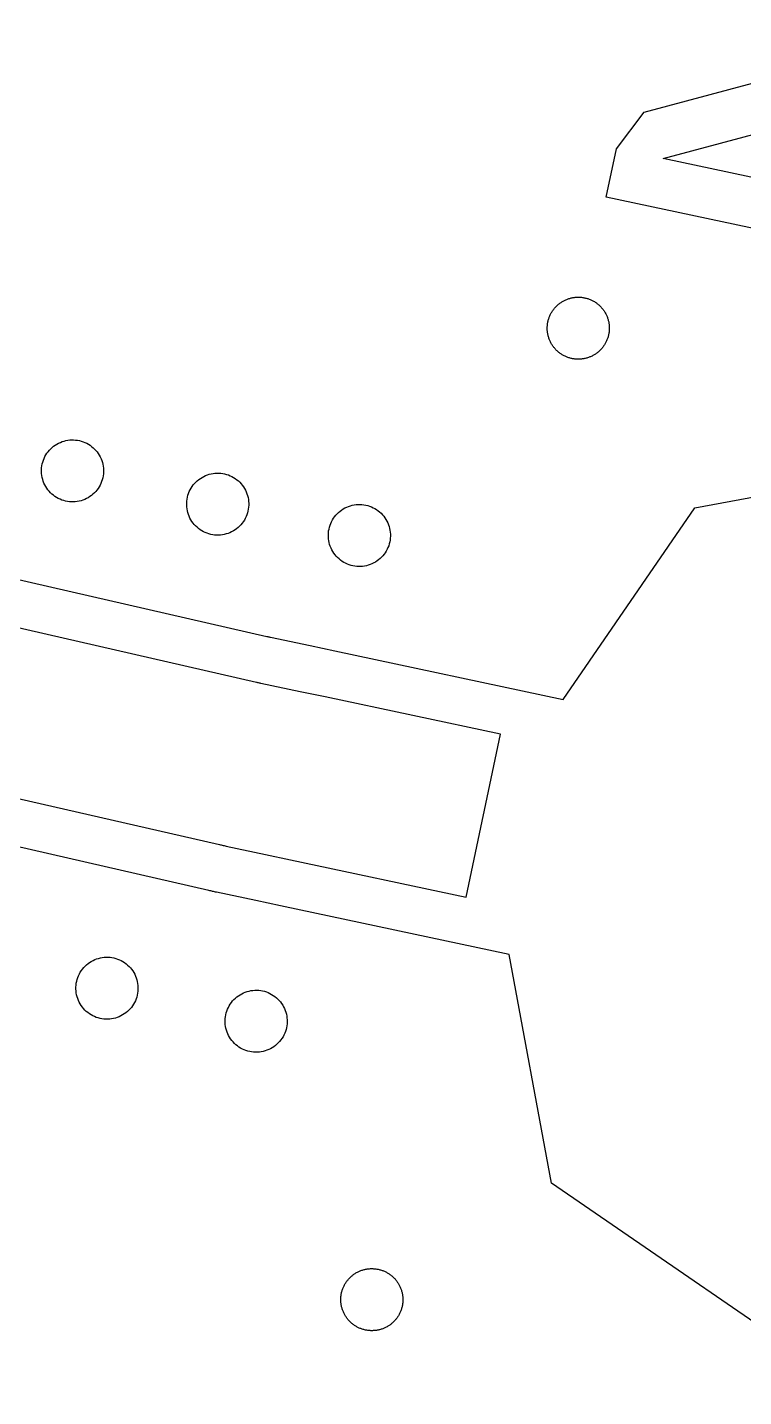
# Model space of a CAD drawing. Extents: x -16500 to 16500, y -16500 to 38576.
# Drawn here: x 7831 to 10717, y -5037 to 478 of the extents above; entities that cross this region are included whole.
import ezdxf

# ---------------------------------------------------------------- set-up
doc = ezdxf.new("R2010")
doc.units = 0
doc.header["$MEASUREMENT"] = 0
doc.layers.add('Top', color=1, linetype='Continuous')
doc.layers.add('Vias', color=60, linetype='Continuous')

msp = doc.modelspace()

# ---------------------------------------------------------------- linework, layer by layer
at = {"layer": 'Top', "linetype": 'Continuous'}
for points in [[(-996.153, -14839.727), (-50.907, -10392.695), (1169.063, -14945.686), (6460.405, -13527.876), (5291.342, -9164.874), (8626.703, -12500.234), (12500.234, -8626.703), (9290.552, -5417.022), (13700.786, -6354.446), (14839.726, -996.153), (10392.694, -50.907), (14945.686, 1169.063), (13527.876, 6460.405), (9164.874, 5291.342), (12500.234, 8626.703), (8626.703, 12500.234), (5417.018, 9290.548), (6354.411, 13700.848), (996.107, 14839.735), (50.906, 10392.699), (-1169.063, 14945.686)], [(-1150.2, -14602.515), (-206.489, -10162.703), (-10.859, -10204.285), (135.705, -10316.4), (1310.485, -14700.737), (6215.456, -13386.454), (5040.676, -9002.117), (5233.862, -8950.353), (5417.145, -9007.834), (8626.703, -12217.392), (12217.391, -8626.703), (9007.833, -5417.146), (9106.927, -5173.523), (13546.739, -6117.234), (14602.514, -1150.2), (10162.702, -206.489), (10204.285, -10.86), (10316.4, 135.705), (14700.737, 1310.485)]]:
    msp.add_lwpolyline(points, dxfattribs=at)
at = {"layer": 'Top'}
for points in [[(6880.56, -1536.509), (8796.632, -1974.995), (8799.585, -1975.666), (8802.541, -1976.328), (8805.498, -1976.98), (8808.458, -1977.624), (8811.42, -1978.258), (8970.025, -2011.971), (9070.025, -2033.227), (9989.936, -2228.76), (10520.35, -1457.003), (11999.864, -1182.791)], [(6688.712, -2374.837), (8604.783, -2813.323), (8608.754, -2814.227), (8612.726, -2815.122), (8616.7, -2816.008), (8620.676, -2816.886), (8624.654, -2817.754), (8628.634, -2818.614), (8632.616, -2819.465), (8791.221, -2853.178), (8891.221, -2874.434), (9598.421, -3024.754), (9737.722, -2369.395), (9030.522, -2219.075), (8930.521, -2197.819), (8771.917, -2164.106), (8768.967, -2163.475), (8766.02, -2162.837), (8763.074, -2162.191), (8760.13, -2161.537), (8757.187, -2160.876), (8754.246, -2160.207), (6838.175, -1721.721)], [(8851.717, -3060.281), (8751.717, -3039.026), (8593.112, -3005.313), (8589.267, -3004.492), (8585.424, -3003.663), (8581.582, -3002.827), (8577.742, -3001.984), (8573.904, -3001.133), (8570.067, -3000.274), (8566.232, -2999.408), (8562.398, -2998.535), (6646.327, -2560.049)], [(11182.356, -5028.867), (9942.284, -4176.589), (9771.628, -3255.815), (8851.717, -3060.281)]]:
    msp.add_lwpolyline(points, dxfattribs=at)
at = {"layer": 'Vias'}
for points in [[(10050.209, -858.71), (10046.991, -858.657), (10043.775, -858.522), (10040.563, -858.304), (10037.359, -858.003), (10034.163, -857.62), (10030.978, -857.155), (10027.806, -856.607), (10024.649, -855.979), (10021.51, -855.269), (10018.389, -854.479), (10015.291, -853.608), (10012.215, -852.659), (10009.165, -851.63), (10006.143, -850.523), (10003.15, -849.339), (10000.188, -848.077), (9997.26, -846.741), (9994.368, -845.329), (9991.513, -843.843), (9988.697, -842.284), (9985.922, -840.653), (9983.189, -838.951), (9980.502, -837.18), (9977.861, -835.34), (9975.269, -833.432), (9972.726, -831.458), (9970.235, -829.42), (9967.797, -827.318), (9965.415, -825.154), (9963.088, -822.929), (9960.82, -820.646), (9958.612, -818.304), (9956.464, -815.907), (9954.379, -813.455), (9952.357, -810.95), (9950.401, -808.393), (9948.512, -805.788), (9946.69, -803.134), (9944.937, -800.435), (9943.254, -797.691), (9941.642, -794.905), (9940.102, -792.078), (9938.636, -789.213), (9937.244, -786.311), (9935.927, -783.374), (9934.687, -780.404), (9933.523, -777.403), (9932.437, -774.373), (9931.429, -771.316), (9930.5, -768.234), (9929.651, -765.129), (9928.882, -762.004), (9928.194, -758.859), (9927.587, -755.698), (9927.062, -752.523), (9926.618, -749.334), (9926.257, -746.136), (9925.979, -742.929), (9925.783, -739.717), (9925.669, -736.5), (9925.639, -733.281), (9925.691, -730.063), (9925.827, -726.847), (9926.045, -723.636), (9926.346, -720.431), (9926.729, -717.235), (9927.194, -714.05), (9927.741, -710.878), (9928.37, -707.721), (9929.079, -704.582), (9929.87, -701.462), (9930.74, -698.363), (9931.69, -695.287), (9932.719, -692.238), (9933.826, -689.215), (9935.01, -686.222), (9936.271, -683.261), (9937.608, -680.333), (9939.02, -677.44), (9940.506, -674.585), (9942.065, -671.769), (9943.695, -668.994), (9945.397, -666.262), (9947.169, -663.574), (9949.009, -660.933), (9950.916, -658.341), (9952.89, -655.798), (9954.929, -653.307), (9957.031, -650.87), (9959.195, -648.487), (9961.419, -646.161), (9963.703, -643.892), (9966.044, -641.684), (9968.442, -639.536), (9970.894, -637.451), (9973.399, -635.43), (9975.955, -633.474), (9978.561, -631.584), (9981.214, -629.762), (9983.914, -628.009), (9986.657, -626.326), (9989.444, -624.714), (9992.27, -623.175), (9995.136, -621.708), (9998.038, -620.316), (10000.975, -619), (10003.945, -617.759), (10006.946, -616.595), (10009.976, -615.509), (10013.033, -614.501), (10016.115, -613.572), (10019.22, -612.723), (10022.345, -611.955), (10025.489, -611.266), (10028.65, -610.659), (10031.826, -610.134), (10035.014, -609.691), (10038.213, -609.33), (10041.419, -609.051), (10044.632, -608.855), (10047.849, -608.742), (10051.067, -608.711), (10054.286, -608.764), (10057.502, -608.899), (10060.713, -609.117), (10063.918, -609.418), (10067.114, -609.801), (10070.298, -610.266), (10073.47, -610.813), (10076.627, -611.442), (10079.767, -612.152), (10082.887, -612.942), (10085.986, -613.812), (10089.061, -614.762), (10092.111, -615.791), (10095.134, -616.898), (10098.126, -618.082), (10101.088, -619.343), (10104.016, -620.68), (10106.908, -622.092), (10109.764, -623.578), (10112.58, -625.137), (10115.355, -626.768), (10118.087, -628.469), (10120.774, -630.241), (10123.415, -632.081), (10126.008, -633.989), (10128.55, -635.962), (10131.041, -638.001), (10133.479, -640.103), (10135.862, -642.267), (10138.188, -644.491), (10140.456, -646.775), (10142.665, -649.117), (10144.812, -651.514), (10146.898, -653.966), (10148.919, -656.471), (10150.875, -659.027), (10152.765, -661.633), (10154.587, -664.286), (10156.34, -666.986), (10158.023, -669.73), (10159.635, -672.516), (10161.174, -675.342), (10162.64, -678.208), (10164.032, -681.11), (10165.349, -684.047), (10166.59, -687.017), (10167.753, -690.018), (10168.84, -693.048), (10169.847, -696.105), (10170.776, -699.187), (10171.625, -702.292), (10172.394, -705.417), (10173.082, -708.562), (10173.689, -711.723), (10174.214, -714.898), (10174.658, -718.086), (10175.019, -721.285), (10175.298, -724.491), (10175.494, -727.704), (10175.607, -730.921), (10175.637, -734.14), (10175.585, -737.358), (10175.45, -740.574), (10175.232, -743.785), (10174.931, -746.99), (10174.548, -750.186), (10174.082, -753.371), (10173.535, -756.543), (10172.907, -759.699), (10172.197, -762.839), (10171.407, -765.959), (10170.536, -769.058), (10169.586, -772.133), (10168.558, -775.183), (10167.451, -778.206), (10166.266, -781.199), (10165.005, -784.16), (10163.668, -787.088), (10162.257, -789.981), (10160.771, -792.836), (10159.212, -795.652), (10157.581, -798.427), (10155.879, -801.159), (10154.108, -803.847), (10152.267, -806.487), (10150.36, -809.08), (10148.386, -811.623), (10146.348, -814.114), (10144.246, -816.551), (10142.082, -818.934), (10139.857, -821.26), (10137.573, -823.528), (10135.232, -825.737), (10132.834, -827.885), (10130.382, -829.97), (10127.877, -831.991), (10125.321, -833.947), (10122.716, -835.837), (10120.062, -837.659), (10117.363, -839.412), (10114.619, -841.095), (10111.833, -842.707), (10109.006, -844.246), (10106.141, -845.713), (10103.238, -847.104), (10100.301, -848.421), (10097.331, -849.662), (10094.33, -850.826), (10091.3, -851.912), (10088.243, -852.92), (10085.162, -853.848), (10082.057, -854.697), (10078.931, -855.466), (10075.787, -856.154), (10072.626, -856.761), (10069.45, -857.287), (10066.262, -857.73), (10063.064, -858.091), (10059.857, -858.37), (10056.644, -858.566), (10053.428, -858.679)], [(8016.56, -1433.401), (8008.707, -1433.362), (8000.873, -1432.829), (7993.087, -1431.805), (7985.381, -1430.295), (7977.785, -1428.304), (7970.329, -1425.839), (7963.042, -1422.911), (7955.954, -1419.532), (7949.092, -1415.714), (7942.483, -1411.473), (7936.154, -1406.825), (7930.128, -1401.789), (7924.431, -1396.385), (7919.085, -1390.633), (7914.11, -1384.557), (7909.527, -1378.181), (7905.353, -1371.53), (7901.604, -1364.629), (7898.297, -1357.507), (7895.443, -1350.191), (7893.054, -1342.711), (7891.14, -1335.095), (7889.708, -1327.374), (7888.763, -1319.578), (7888.309, -1311.739), (7888.349, -1303.886), (7888.882, -1296.052), (7889.905, -1288.266), (7891.416, -1280.56), (7893.407, -1272.964), (7895.872, -1265.508), (7898.799, -1258.221), (7902.179, -1251.133), (7905.997, -1244.271), (7910.238, -1237.662), (7914.886, -1231.333), (7919.922, -1225.307), (7925.326, -1219.61), (7931.078, -1214.264), (7937.153, -1209.289), (7943.53, -1204.705), (7950.181, -1200.531), (7957.082, -1196.783), (7964.204, -1193.476), (7971.52, -1190.622), (7979, -1188.233), (7986.616, -1186.319), (7994.337, -1184.886), (8002.132, -1183.942), (8009.972, -1183.488), (8017.825, -1183.528), (8025.659, -1184.061), (8033.445, -1185.084), (8041.151, -1186.595), (8048.747, -1188.586), (8056.203, -1191.051), (8063.489, -1193.978), (8070.578, -1197.358), (8077.44, -1201.176), (8084.049, -1205.417), (8090.378, -1210.065), (8096.403, -1215.101), (8102.101, -1220.505), (8107.447, -1226.257), (8112.422, -1232.332), (8117.005, -1238.709), (8121.179, -1245.36), (8124.928, -1252.26), (8128.235, -1259.383), (8131.089, -1266.698), (8133.478, -1274.179), (8135.392, -1281.795), (8136.824, -1289.516), (8137.769, -1297.311), (8138.223, -1305.151), (8138.183, -1313.004), (8137.65, -1320.838), (8136.626, -1328.624), (8135.116, -1336.33), (8133.125, -1343.926), (8130.66, -1351.382), (8127.733, -1358.668), (8124.353, -1365.757), (8120.535, -1372.619), (8116.294, -1379.228), (8111.646, -1385.557), (8106.61, -1391.582), (8101.206, -1397.279), (8095.454, -1402.626), (8089.378, -1407.601), (8083.002, -1412.184), (8076.351, -1416.358), (8069.45, -1420.106), (8062.328, -1423.414), (8055.012, -1426.268), (8047.532, -1428.657), (8039.916, -1430.571), (8032.195, -1432.003), (8024.4, -1432.948)], [(8601.44, -1567.249), (8593.587, -1567.21), (8585.753, -1566.677), (8577.967, -1565.653), (8570.261, -1564.143), (8562.665, -1562.152), (8555.209, -1559.687), (8547.922, -1556.759), (8540.834, -1553.38), (8533.972, -1549.562), (8527.363, -1545.321), (8521.034, -1540.673), (8515.008, -1535.637), (8509.311, -1530.233), (8503.965, -1524.481), (8498.99, -1518.405), (8494.407, -1512.029), (8490.233, -1505.378), (8486.484, -1498.477), (8483.177, -1491.355), (8480.323, -1484.039), (8477.934, -1476.559), (8476.02, -1468.943), (8474.588, -1461.222), (8473.643, -1453.426), (8473.189, -1445.587), (8473.229, -1437.734), (8473.762, -1429.9), (8474.785, -1422.114), (8476.296, -1414.408), (8478.287, -1406.812), (8480.752, -1399.356), (8483.679, -1392.069), (8487.059, -1384.981), (8490.877, -1378.119), (8495.118, -1371.51), (8499.766, -1365.181), (8504.802, -1359.155), (8510.206, -1353.458), (8515.958, -1348.112), (8522.033, -1343.137), (8528.41, -1338.553), (8535.061, -1334.379), (8541.962, -1330.631), (8549.084, -1327.324), (8556.4, -1324.47), (8563.88, -1322.081), (8571.496, -1320.167), (8579.217, -1318.734), (8587.012, -1317.79), (8594.852, -1317.336), (8602.705, -1317.376), (8610.539, -1317.909), (8618.325, -1318.932), (8626.031, -1320.443), (8633.627, -1322.434), (8641.083, -1324.899), (8648.369, -1327.826), (8655.458, -1331.206), (8662.32, -1335.024), (8668.929, -1339.265), (8675.258, -1343.913), (8681.283, -1348.949), (8686.981, -1354.353), (8692.327, -1360.105), (8697.302, -1366.18), (8701.885, -1372.557), (8706.059, -1379.208), (8709.808, -1386.108), (8713.115, -1393.231), (8715.969, -1400.546), (8718.358, -1408.027), (8720.272, -1415.643), (8721.704, -1423.364), (8722.649, -1431.159), (8723.103, -1438.999), (8723.063, -1446.852), (8722.53, -1454.686), (8721.506, -1462.472), (8719.996, -1470.178), (8718.005, -1477.774), (8715.54, -1485.23), (8712.613, -1492.516), (8709.233, -1499.605), (8705.415, -1506.467), (8701.174, -1513.076), (8696.526, -1519.405), (8691.49, -1525.43), (8686.086, -1531.127), (8680.334, -1536.474), (8674.258, -1541.449), (8667.882, -1546.032), (8661.231, -1550.206), (8654.33, -1553.954), (8647.208, -1557.262), (8639.892, -1560.116), (8632.412, -1562.505), (8624.796, -1564.419), (8617.075, -1565.851), (8609.28, -1566.796)], [(9166.165, -1693.579), (9158.323, -1693.168), (9150.522, -1692.265), (9142.794, -1690.875), (9135.168, -1689.002), (9127.674, -1686.653), (9120.343, -1683.839), (9113.203, -1680.57), (9106.283, -1676.86), (9099.609, -1672.722), (9093.208, -1668.173), (9087.105, -1663.231), (9081.325, -1657.915), (9075.89, -1652.248), (9070.821, -1646.25), (9066.139, -1639.946), (9061.862, -1633.36), (9058.007, -1626.518), (9054.59, -1619.448), (9051.622, -1612.178), (9049.118, -1604.735), (9047.085, -1597.15), (9045.533, -1589.452), (9044.467, -1581.672), (9043.892, -1573.841), (9043.81, -1565.989), (9044.221, -1558.147), (9045.124, -1550.346), (9046.514, -1542.617), (9048.387, -1534.991), (9050.736, -1527.498), (9053.55, -1520.167), (9056.819, -1513.027), (9060.53, -1506.106), (9064.668, -1499.432), (9069.216, -1493.032), (9074.158, -1486.929), (9079.474, -1481.148), (9085.141, -1475.713), (9091.139, -1470.645), (9097.443, -1465.963), (9104.029, -1461.686), (9110.871, -1457.831), (9117.941, -1454.413), (9125.211, -1451.446), (9132.654, -1448.941), (9140.239, -1446.909), (9147.937, -1445.357), (9155.717, -1444.291), (9163.548, -1443.716), (9171.4, -1443.634), (9179.242, -1444.045), (9187.043, -1444.947), (9194.772, -1446.338), (9202.398, -1448.211), (9209.891, -1450.559), (9217.222, -1453.374), (9224.362, -1456.642), (9231.283, -1460.353), (9237.957, -1464.491), (9244.358, -1469.04), (9250.46, -1473.982), (9256.241, -1479.297), (9261.676, -1484.965), (9266.744, -1490.963), (9271.426, -1497.267), (9275.703, -1503.853), (9279.558, -1510.694), (9282.976, -1517.764), (9285.943, -1525.035), (9288.448, -1532.477), (9290.48, -1540.063), (9292.032, -1547.76), (9293.098, -1555.54), (9293.673, -1563.372), (9293.755, -1571.224), (9293.344, -1579.066), (9292.442, -1586.867), (9291.051, -1594.595), (9289.178, -1602.221), (9286.83, -1609.715), (9284.016, -1617.046), (9280.747, -1624.186), (9277.036, -1631.106), (9272.898, -1637.78), (9268.349, -1644.181), (9263.407, -1650.284), (9258.092, -1656.064), (9252.424, -1661.5), (9246.426, -1666.568), (9240.122, -1671.25), (9233.536, -1675.527), (9226.695, -1679.382), (9219.625, -1682.8), (9212.354, -1685.767), (9204.912, -1688.271), (9197.327, -1690.304), (9189.629, -1691.856), (9181.849, -1692.922), (9174.017, -1693.497)], [(8155.28, -3516.85), (8147.427, -3516.81), (8139.593, -3516.277), (8131.807, -3515.254), (8124.101, -3513.743), (8116.505, -3511.752), (8109.049, -3509.287), (8101.763, -3506.36), (8094.674, -3502.98), (8087.812, -3499.162), (8081.203, -3494.921), (8074.874, -3490.273), (8068.849, -3485.237), (8063.151, -3479.833), (8057.805, -3474.081), (8052.83, -3468.006), (8048.247, -3461.629), (8044.073, -3454.978), (8040.324, -3448.078), (8037.017, -3440.955), (8034.163, -3433.64), (8031.774, -3426.159), (8029.86, -3418.543), (8028.428, -3410.822), (8027.483, -3403.027), (8027.029, -3395.187), (8027.069, -3387.334), (8027.602, -3379.5), (8028.626, -3371.714), (8030.136, -3364.008), (8032.127, -3356.412), (8034.592, -3348.956), (8037.519, -3341.67), (8040.899, -3334.581), (8044.717, -3327.719), (8048.958, -3321.11), (8053.606, -3314.781), (8058.642, -3308.756), (8064.046, -3303.059), (8069.798, -3297.712), (8075.874, -3292.737), (8082.25, -3288.154), (8088.901, -3283.98), (8095.802, -3280.232), (8102.924, -3276.924), (8110.24, -3274.07), (8117.72, -3271.681), (8125.336, -3269.767), (8133.057, -3268.335), (8140.852, -3267.39), (8148.692, -3266.937), (8156.545, -3266.976), (8164.379, -3267.509), (8172.165, -3268.533), (8179.871, -3270.043), (8187.467, -3272.034), (8194.923, -3274.499), (8202.21, -3277.427), (8209.298, -3280.806), (8216.16, -3284.624), (8222.769, -3288.865), (8229.098, -3293.513), (8235.124, -3298.549), (8240.821, -3303.953), (8246.167, -3309.705), (8251.142, -3315.781), (8255.725, -3322.157), (8259.899, -3328.808), (8263.648, -3335.709), (8266.955, -3342.831), (8269.809, -3350.147), (8272.198, -3357.627), (8274.112, -3365.243), (8275.544, -3372.964), (8276.489, -3380.76), (8276.943, -3388.599), (8276.903, -3396.452), (8276.37, -3404.286), (8275.347, -3412.072), (8273.836, -3419.778), (8271.845, -3427.374), (8269.38, -3434.83), (8266.453, -3442.117), (8263.073, -3449.205), (8259.255, -3456.067), (8255.014, -3462.676), (8250.366, -3469.005), (8245.33, -3475.031), (8239.926, -3480.728), (8234.174, -3486.074), (8228.099, -3491.049), (8221.722, -3495.633), (8215.071, -3499.807), (8208.17, -3503.555), (8201.048, -3506.862), (8193.732, -3509.716), (8186.252, -3512.105), (8178.636, -3514.019), (8170.915, -3515.452), (8163.12, -3516.396)], [(8750.342, -3649.874), (8742.5, -3649.463), (8734.699, -3648.561), (8726.97, -3647.17), (8719.344, -3645.297), (8711.851, -3642.949), (8704.52, -3640.134), (8697.38, -3636.866), (8690.459, -3633.155), (8683.785, -3629.017), (8677.384, -3624.468), (8671.282, -3619.526), (8665.501, -3614.211), (8660.066, -3608.543), (8654.998, -3602.545), (8650.316, -3596.241), (8646.039, -3589.655), (8642.184, -3582.814), (8638.766, -3575.744), (8635.799, -3568.473), (8633.294, -3561.031), (8631.262, -3553.445), (8629.71, -3545.748), (8628.644, -3537.968), (8628.069, -3530.136), (8627.987, -3522.284), (8628.398, -3514.442), (8629.3, -3506.641), (8630.691, -3498.913), (8632.564, -3491.287), (8634.912, -3483.793), (8637.726, -3476.462), (8640.995, -3469.322), (8644.706, -3462.402), (8648.844, -3455.728), (8653.393, -3449.327), (8658.335, -3443.224), (8663.65, -3437.444), (8669.318, -3432.008), (8675.316, -3426.94), (8681.62, -3422.258), (8688.206, -3417.981), (8695.047, -3414.126), (8702.117, -3410.708), (8709.388, -3407.741), (8716.83, -3405.237), (8724.415, -3403.204), (8732.113, -3401.652), (8739.893, -3400.586), (8747.725, -3400.011), (8755.577, -3399.929), (8763.419, -3400.34), (8771.22, -3401.243), (8778.948, -3402.633), (8786.574, -3404.506), (8794.068, -3406.855), (8801.399, -3409.669), (8808.539, -3412.938), (8815.459, -3416.648), (8822.133, -3420.786), (8828.534, -3425.335), (8834.637, -3430.277), (8840.417, -3435.593), (8845.852, -3441.26), (8850.921, -3447.258), (8855.603, -3453.562), (8859.88, -3460.148), (8863.735, -3466.99), (8867.152, -3474.06), (8870.12, -3481.33), (8872.624, -3488.773), (8874.657, -3496.358), (8876.209, -3504.056), (8877.275, -3511.836), (8877.85, -3519.667), (8877.932, -3527.519), (8877.521, -3535.361), (8876.618, -3543.162), (8875.228, -3550.891), (8873.355, -3558.517), (8871.006, -3566.01), (8868.192, -3573.341), (8864.923, -3580.481), (8861.212, -3587.402), (8857.074, -3594.076), (8852.526, -3600.476), (8847.584, -3606.579), (8842.268, -3612.36), (8836.601, -3617.795), (8830.603, -3622.863), (8824.299, -3627.545), (8817.713, -3631.822), (8810.871, -3635.677), (8803.801, -3639.095), (8796.531, -3642.062), (8789.088, -3644.567), (8781.503, -3646.599), (8773.805, -3648.151), (8766.025, -3649.217), (8758.194, -3649.792)], [(9218.562, -4771.3), (9215.344, -4771.248), (9212.128, -4771.112), (9208.917, -4770.894), (9205.712, -4770.593), (9202.516, -4770.21), (9199.331, -4769.745), (9196.159, -4769.198), (9193.002, -4768.569), (9189.863, -4767.86), (9186.743, -4767.069), (9183.644, -4766.199), (9180.568, -4765.249), (9177.519, -4764.22), (9174.496, -4763.113), (9171.503, -4761.929), (9168.542, -4760.668), (9165.614, -4759.331), (9162.721, -4757.919), (9159.866, -4756.433), (9157.05, -4754.874), (9154.275, -4753.244), (9151.543, -4751.542), (9148.855, -4749.77), (9146.214, -4747.93), (9143.622, -4746.023), (9141.079, -4744.049), (9138.588, -4742.01), (9136.151, -4739.908), (9133.768, -4737.744), (9131.442, -4735.52), (9129.173, -4733.236), (9126.965, -4730.895), (9124.817, -4728.497), (9122.732, -4726.045), (9120.711, -4723.54), (9118.755, -4720.984), (9116.865, -4718.378), (9115.043, -4715.725), (9113.29, -4713.025), (9111.607, -4710.282), (9109.995, -4707.495), (9108.456, -4704.669), (9106.989, -4701.803), (9105.597, -4698.901), (9104.281, -4695.964), (9103.04, -4692.994), (9101.876, -4689.993), (9100.79, -4686.963), (9099.782, -4683.906), (9098.853, -4680.824), (9098.004, -4677.719), (9097.236, -4674.594), (9096.547, -4671.45), (9095.94, -4668.289), (9095.415, -4665.113), (9094.972, -4661.925), (9094.611, -4658.726), (9094.332, -4655.52), (9094.136, -4652.307), (9094.023, -4649.09), (9093.992, -4645.872), (9094.045, -4642.653), (9094.18, -4639.437), (9094.398, -4636.226), (9094.699, -4633.021), (9095.082, -4629.825), (9095.547, -4626.641), (9096.094, -4623.469), (9096.723, -4620.312), (9097.433, -4617.172), (9098.223, -4614.052), (9099.093, -4610.953), (9100.043, -4607.878), (9101.072, -4604.828), (9102.179, -4601.805), (9103.363, -4598.813), (9104.624, -4595.851), (9105.961, -4592.923), (9107.373, -4590.031), (9108.859, -4587.175), (9110.418, -4584.359), (9112.049, -4581.584), (9113.75, -4578.852), (9115.522, -4576.165), (9117.362, -4573.524), (9119.27, -4570.931), (9121.243, -4568.389), (9123.282, -4565.898), (9125.384, -4563.46), (9127.548, -4561.077), (9129.772, -4558.751), (9132.056, -4556.483), (9134.398, -4554.274), (9136.795, -4552.127), (9139.247, -4550.041), (9141.752, -4548.02), (9144.308, -4546.064), (9146.914, -4544.174), (9149.567, -4542.352), (9152.267, -4540.599), (9155.011, -4538.916), (9157.797, -4537.304), (9160.623, -4535.765), (9163.489, -4534.299), (9166.391, -4532.907), (9169.328, -4531.59), (9172.298, -4530.349), (9175.299, -4529.186), (9178.329, -4528.099), (9181.386, -4527.092), (9184.468, -4526.163), (9187.573, -4525.314), (9190.698, -4524.545), (9193.843, -4523.857), (9197.004, -4523.25), (9200.179, -4522.725), (9203.367, -4522.281), (9206.566, -4521.92), (9209.772, -4521.641), (9212.985, -4521.445), (9216.202, -4521.332), (9219.421, -4521.302), (9222.639, -4521.354), (9225.855, -4521.489), (9229.066, -4521.707), (9232.271, -4522.008), (9235.467, -4522.391), (9238.652, -4522.857), (9241.824, -4523.404), (9244.98, -4524.032), (9248.12, -4524.742), (9251.24, -4525.532), (9254.339, -4526.403), (9257.414, -4527.353), (9260.464, -4528.381), (9263.487, -4529.488), (9266.48, -4530.673), (9269.441, -4531.934), (9272.369, -4533.271), (9275.262, -4534.682), (9278.117, -4536.168), (9280.933, -4537.727), (9283.708, -4539.358), (9286.44, -4541.06), (9289.128, -4542.831), (9291.768, -4544.672), (9294.361, -4546.579), (9296.904, -4548.553), (9299.395, -4550.591), (9301.832, -4552.693), (9304.215, -4554.857), (9306.541, -4557.082), (9308.809, -4559.366), (9311.018, -4561.707), (9313.166, -4564.105), (9315.251, -4566.557), (9317.272, -4569.062), (9319.228, -4571.618), (9321.118, -4574.223), (9322.94, -4576.877), (9324.693, -4579.576), (9326.376, -4582.32), (9327.988, -4585.106), (9329.527, -4587.933), (9330.994, -4590.798), (9332.385, -4593.701), (9333.702, -4596.638), (9334.943, -4599.608), (9336.107, -4602.609), (9337.193, -4605.639), (9338.201, -4608.696), (9339.129, -4611.777), (9339.978, -4614.882), (9340.747, -4618.008), (9341.435, -4621.152), (9342.042, -4624.313), (9342.568, -4627.489), (9343.011, -4630.677), (9343.372, -4633.875), (9343.651, -4637.082), (9343.847, -4640.295), (9343.96, -4643.511), (9343.991, -4646.73), (9343.938, -4649.948), (9343.803, -4653.164), (9343.585, -4656.376), (9343.284, -4659.58), (9342.901, -4662.776), (9342.436, -4665.961), (9341.888, -4669.133), (9341.26, -4672.29), (9340.55, -4675.429), (9339.76, -4678.55), (9338.889, -4681.648), (9337.94, -4684.724), (9336.911, -4687.774), (9335.804, -4690.796), (9334.62, -4693.789), (9333.358, -4696.751), (9332.022, -4699.679), (9330.61, -4702.571), (9329.124, -4705.426), (9327.565, -4708.242), (9325.934, -4711.017), (9324.232, -4713.75), (9322.461, -4716.437), (9320.621, -4719.078), (9318.713, -4721.67), (9316.739, -4724.213), (9314.701, -4726.704), (9312.599, -4729.142), (9310.435, -4731.524), (9308.21, -4733.851), (9305.927, -4736.119), (9303.585, -4738.327), (9301.188, -4740.475), (9298.736, -4742.56), (9296.231, -4744.582), (9293.674, -4746.538), (9291.069, -4748.427), (9288.415, -4750.249), (9285.716, -4752.002), (9282.972, -4753.685), (9280.186, -4755.297), (9277.359, -4756.837), (9274.494, -4758.303), (9271.592, -4759.695), (9268.655, -4761.012), (9265.685, -4762.252), (9262.684, -4763.416), (9259.654, -4764.502), (9256.597, -4765.51), (9253.515, -4766.439), (9250.41, -4767.288), (9247.285, -4768.057), (9244.14, -4768.745), (9240.979, -4769.352), (9237.804, -4769.877), (9234.615, -4770.321), (9231.417, -4770.682), (9228.21, -4770.96), (9224.998, -4771.156), (9221.781, -4771.27)]]:
    msp.add_lwpolyline(points, close=True, dxfattribs=at)

doc.saveas('drawing.dxf')
